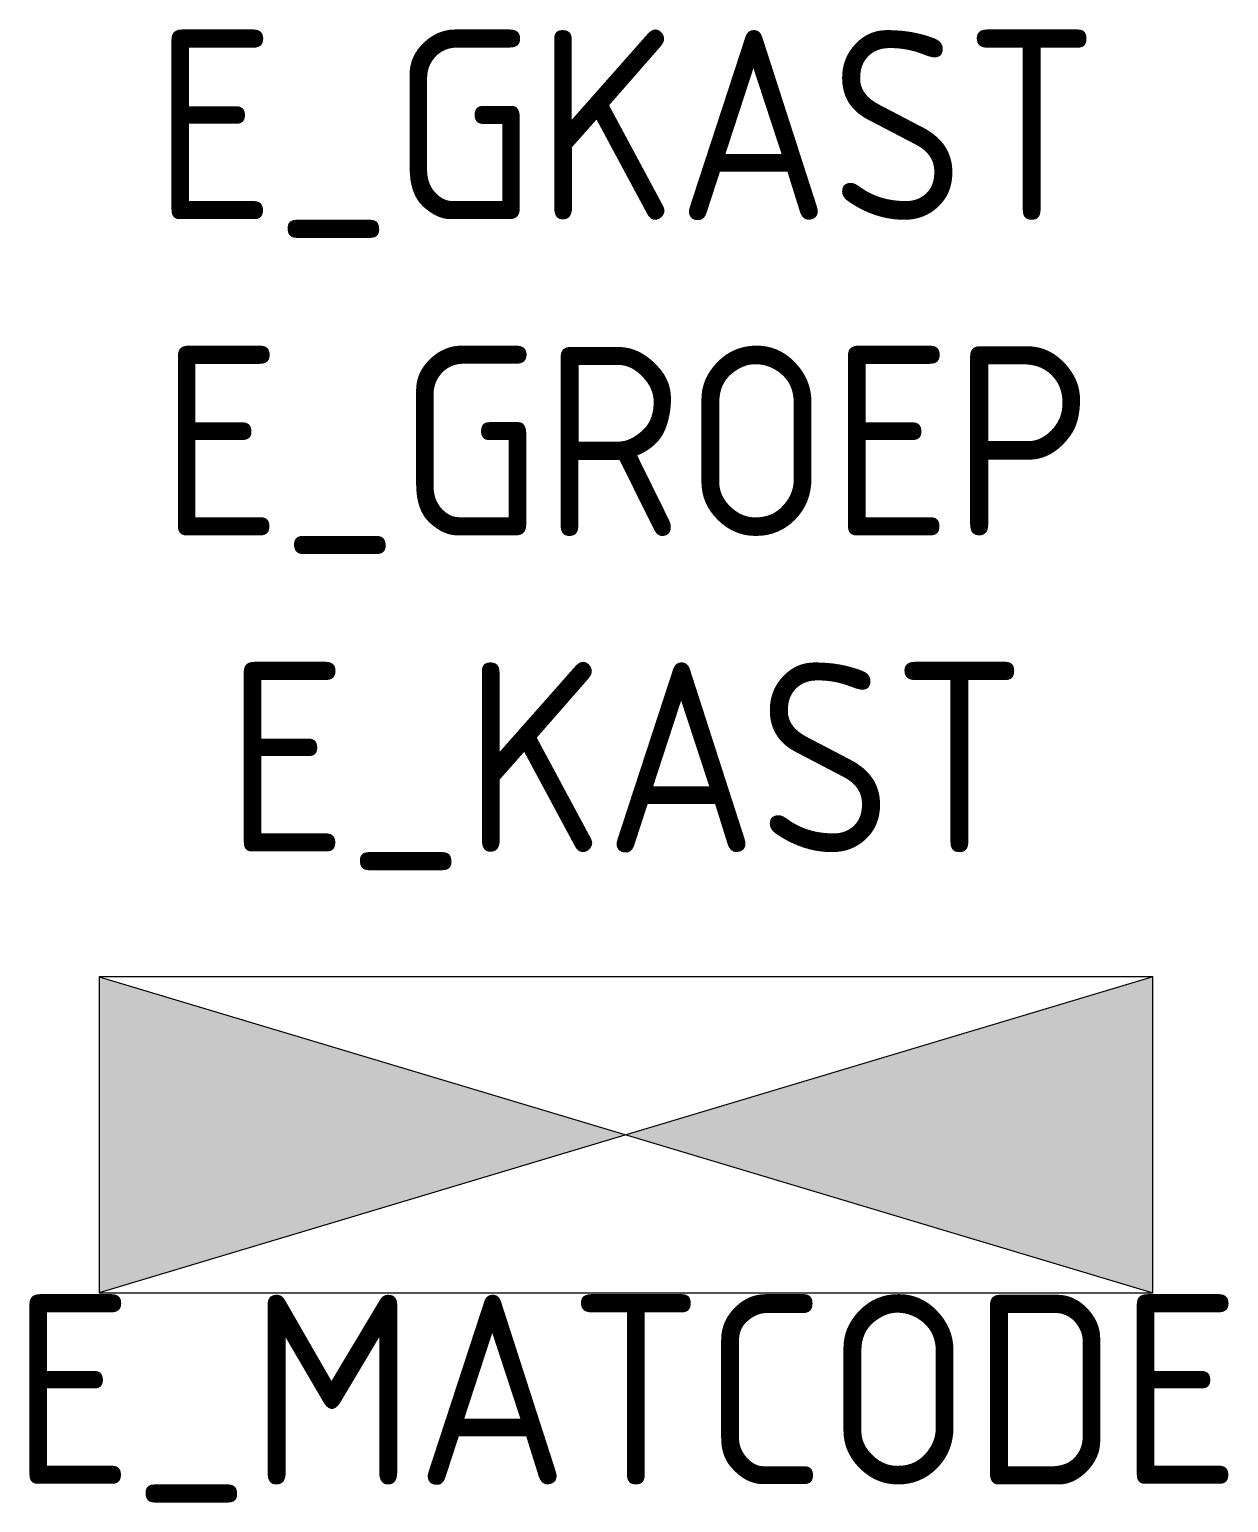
# Model space of a CAD drawing. Extents: x -5.7 to 5.7, y -1 to 13.
import ezdxf
from ezdxf.enums import TextEntityAlignment as Align

# ---------------------------------------------------------------- set-up
doc = ezdxf.new("R2010")
doc.units = 0
doc.layers.get('0').update_dxf_attribs({"linetype": 'CONTINUOUS'})
doc.styles.add('BURO-018', font='ISO', dxfattribs={"height": 180})

msp = doc.modelspace()

# ---------------------------------------------------------------- linework, layer by layer
at = {"color": 0, "linetype": 'Continuous'}
for p, q in [((-5, 4), (-5, 1)), ((5, 4), (-5, 4)), ((-5, 4), (5, 1)), ((5, 4), (-5, 1)), ((5, 1), (5, 4)), ((-5, 1), (5, 1))]:
    msp.add_line(p, q, dxfattribs=at)
for points in [[(-5, 4), (0, 2.5), (-5, 1)], [(5, 4), (0, 2.5), (5, 1)]]:
    msp.add_solid(points, dxfattribs=at)

# ---------------------------------------------------------------- texts
at = {"color": 0, "linetype": 'Continuous', "style": 'BURO-018'}
for tag, p in [('E_GKAST', (0, 12)), ('E_GROEP', (0, 9)), ('E_KAST', (0, 6))]:
    msp.add_attdef(tag, text='', height=1.8, dxfattribs=at).set_placement(p, align=Align.MIDDLE)
at = {"color": 0, "linetype": 'Continuous', "style": 'BURO-018', "flags": 1}
msp.add_attdef('E_MATCODE', text='', height=1.8, dxfattribs=at).set_placement((0, 0), align=Align.MIDDLE)

doc.saveas('drawing.dxf')
